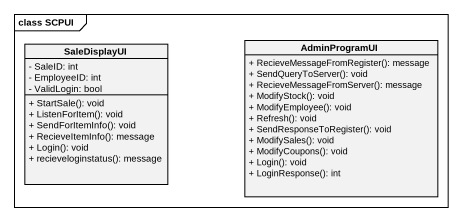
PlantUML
@startuml
mainframe class SCPUI
hide circle
hide empty members
skinparam classAttributeIconSize 0
class SaleDisplayUI {
  - SaleID: int
  - EmployeeID: int
  - ValidLogin: bool
  + StartSale(): void
  + ListenForItem(): void
  + SendForItemInfo(): void
  + RecieveItemInfo(): message
  + Login(): void
  + recieveloginstatus(): message
}
class AdminProgramUI {
  + RecieveMessageFromRegister(): message
  + SendQueryToServer(): void
  + RecieveMessageFromServer(): message
  + ModifyStock(): void
  + ModifyEmployee(): void
  + Refresh(): void
  + SendResponseToRegister(): void
  + ModifySales(): void
  + ModifyCoupons(): void
  + Login(): void
  + LoginResponse(): int
}
@enduml
